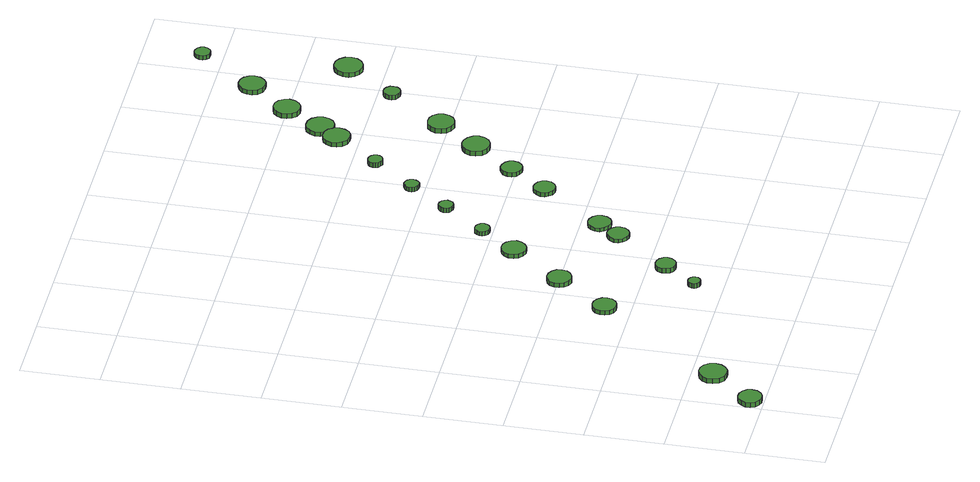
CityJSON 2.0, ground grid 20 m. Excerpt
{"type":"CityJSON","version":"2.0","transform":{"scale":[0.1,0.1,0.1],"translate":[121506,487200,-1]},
"CityObjects":{
"tree1":{"type":"SolitaryVegetationObject","attributes":{"function":"something"},"geometry":[{"type":"MultiSurface","lod":"1","boundaries":[[[0,1,2,3,4,5,6,7,8,9,10,11,12,13,14]],[[15,16,17,18,19,20,21,22,23,24,25,26,27,28,29]],[[0,29,28,1]],[[1,28,27,2]],[[2,27,26,3]],[[3,26,25,4]],[[4,25,24,5]],[[5,24,23,6]],[[6,23,22,7]],[[7,22,21,8]],[[8,21,20,9]],[[9,20,19,10]],[[10,19,18,11]],[[11,18,17,12]],[[12,17,16,13]],[[13,16,15,14]],[[14,15,29,0]]]}]},
"tree2":{"type":"SolitaryVegetationObject","attributes":{"function":"something"},"geometry":[{"type":"MultiSurface","lod":"1","boundaries":[[[30,31,32,33,34,35,36,37,38,39,40,41,42,43,44]],[[45,46,47,48,49,50,51,52,53,54,55,56,57,58,59]],[[30,59,58,31]],[[31,58,57,32]],[[32,57,56,33]],[[33,56,55,34]],[[34,55,54,35]],[[35,54,53,36]],[[36,53,52,37]],[[37,52,51,38]],[[38,51,50,39]],[[39,50,49,40]],[[40,49,48,41]],[[41,48,47,42]],[[42,47,46,43]],[[43,46,45,44]],[[44,45,59,30]]]}]},
"tree3":{"type":"SolitaryVegetationObject","attributes":{"function":"something"},"geometry":[{"type":"MultiSurface","lod":"1","boundaries":[[[60,61,62,63,64,65,66,67,68,69,70,71,72,73,74]],[[75,76,77,78,79,80,81,82,83,84,85,86,87,88,89]],[[60,89,88,61]],[[61,88,87,62]],[[62,87,86,63]],[[63,86,85,64]],[[64,85,84,65]],[[65,84,83,66]],[[66,83,82,67]],[[67,82,81,68]],[[68,81,80,69]],[[69,80,79,70]],[[70,79,78,71]],[[71,78,77,72]],[[72,77,76,73]],[[73,76,75,74]],[[74,75,89,60]]]}]},
"tree4":{"type":"SolitaryVegetationObject","attributes":{"function":"something"},"geometry":[{"type":"MultiSurface","lod":"1","boundaries":[[[90,91,92,93,94,95,96,97,98,99,100,101,102,103,104]],[[105,106,107,108,109,110,111,112,113,114,115,116,117,118,119]],[[90,119,118,91]],[[91,118,117,92]],[[92,117,116,93]],[[93,116,115,94]],[[94,115,114,95]],[[95,114,113,96]],[[96,113,112,97]],[[97,112,111,98]],[[98,111,110,99]],[[99,110,109,100]],[[100,109,108,101]],[[101,108,107,102]],[[102,107,106,103]],[[103,106,105,104]],[[104,105,119,90]]]}]},
"tree5":{"type":"SolitaryVegetationObject","attributes":{"function":"something"},"geometry":[{"type":"MultiSurface","lod":"1","boundaries":[[[120,121,122,123,124,125,126,127,128,129,130,131,132,133,134]],[[135,136,137,138,139,140,141,142,143,144,145,146,147,148,149]],[[120,149,148,121]],[[121,148,147,122]],[[122,147,146,123]],[[123,146,145,124]],[[124,145,144,125]],[[125,144,143,126]],[[126,143,142,127]],[[127,142,141,128]],[[128,141,140,129]],[[129,140,139,130]],[[130,139,138,131]],[[131,138,137,132]],[[132,137,136,133]],[[133,136,135,134]],[[134,135,149,120]]]}]},
"tree6":{"type":"SolitaryVegetationObject","attributes":{"function":"something"},"geometry":[{"type":"MultiSurface","lod":"1","boundaries":[[[150,151,152,153,154,155,156,157,158,159,160,161,162,163,164]],[[165,166,167,168,169,170,171,172,173,174,175,176,177,178,179]],[[150,179,178,151]],[[151,178,177,152]],[[152,177,176,153]],[[153,176,175,154]],[[154,175,174,155]],[[155,174,173,156]],[[156,173,172,157]],[[157,172,171,158]],[[158,171,170,159]],[[159,170,169,160]],[[160,169,168,161]],[[161,168,167,162]],[[162,167,166,163]],[[163,166,165,164]],[[164,165,179,150]]]}]},
"tree7":{"type":"SolitaryVegetationObject","attributes":{"function":"something"},"geometry":[{"type":"MultiSurface","lod":"1","boundaries":[[[180,181,182,183,184,185,186,187,188,189,190,191,192,193,194]],[[195,196,197,198,199,200,201,202,203,204,205,206,207,208,209]],[[180,209,208,181]],[[181,208,207,182]],[[182,207,206,183]],[[183,206,205,184]],[[184,205,204,185]],[[185,204,203,186]],[[186,203,202,187]],[[187,202,201,188]],[[188,201,200,189]],[[189,200,199,190]],[[190,199,198,191]],[[191,198,197,192]],[[192,197,196,193]],[[193,196,195,194]],[[194,195,209,180]]]}]},
"tree8":{"type":"SolitaryVegetationObject","attributes":{"function":"something"},"geometry":[{"type":"MultiSurface","lod":"1","boundaries":[[[210,211,212,213,214,215,216,217,218,219,220,221,222,223,224]],[[225,226,227,228,229,230,231,232,233,234,235,236,237,238,239]],[[210,239,238,211]],[[211,238,237,212]],[[212,237,236,213]],[[213,236,235,214]],[[214,235,234,215]],[[215,234,233,216]],[[216,233,232,217]],[[217,232,231,218]],[[218,231,230,219]],[[219,230,229,220]],[[220,229,228,221]],[[221,228,227,222]],[[222,227,226,223]],[[223,226,225,224]],[[224,225,239,210]]]}]},
"tree9":{"type":"SolitaryVegetationObject","attributes":{"function":"something"},"geometry":[{"type":"MultiSurface","lod":"1","boundaries":[[[240,241,242,243,244,245,246,247,248,249,250,251,252,253,254]],[[255,256,257,258,259,260,261,262,263,264,265,266,267,268,269]],[[240,269,268,241]],[[241,268,267,242]],[[242,267,266,243]],[[243,266,265,244]],[[244,265,264,245]],[[245,264,263,246]],[[246,263,262,247]],[[247,262,261,248]],[[248,261,260,249]],[[249,260,259,250]],[[250,259,258,251]],[[251,258,257,252]],[[252,257,256,253]],[[253,256,255,254]],[[254,255,269,240]]]}]},
"tree10":{"type":"SolitaryVegetationObject","attributes":{"function":"something"},"geometry":[{"type":"MultiSurface","lod":"1","boundaries":[[[270,271,272,273,274,275,276,277,278,279,280,281,282,283,284]],[[285,286,287,288,289,290,291,292,293,294,295,296,297,298,299]],[[270,299,298,271]],[[271,298,297,272]],[[272,297,296,273]],[[273,296,295,274]],[[274,295,294,275]],[[275,294,293,276]],[[276,293,292,277]],[[277,292,291,278]],[[278,291,290,279]],[[279,290,289,280]],[[280,289,288,281]],[[281,288,287,282]],[[282,287,286,283]],[[283,286,285,284]],[[284,285,299,270]]]}]},
"tree11":{"type":"SolitaryVegetationObject","attributes":{"function":"something"},"geometry":[{"type":"MultiSurface","lod":"1","boundaries":[[[300,301,302,303,304,305,306,307,308,309,310,311,312,313,314]],[[315,316,317,318,319,320,321,322,323,324,325,326,327,328,329]],[[300,329,328,301]],[[301,328,327,302]],[[302,327,326,303]],[[303,326,325,304]],[[304,325,324,305]],[[305,324,323,306]],[[306,323,322,307]],[[307,322,321,308]],[[308,321,320,309]],[[309,320,319,310]],[[310,319,318,311]],[[311,318,317,312]],[[312,317,316,313]],[[313,316,315,314]],[[314,315,329,300]]]}]},
"tree12":{"type":"SolitaryVegetationObject","attributes":{"function":"something"},"geometry":[{"type":"MultiSurface","lod":"1","boundaries":[[[330,331,332,333,334,335,336,337,338,339,340,341,342,343,344]],[[345,346,347,348,349,350,351,352,353,354,355,356,357,358,359]],[[330,359,358,331]],[[331,358,357,332]],[[332,357,356,333]],[[333,356,355,334]],[[334,355,354,335]],[[335,354,353,336]],[[336,353,352,337]],[[337,352,351,338]],[[338,351,350,339]],[[339,350,349,340]],[[340,349,348,341]],[[341,348,347,342]],[[342,347,346,343]],[[343,346,345,344]],[[344,345,359,330]]]}]},
"tree13":{"type":"SolitaryVegetationObject","attributes":{"function":"something"},"geometry":[{"type":"MultiSurface","lod":"1","boundaries":[[[360,361,362,363,364,365,366,367,368,369,370,371,372,373,374]],[[375,376,377,378,379,380,381,382,383,384,385,386,387,388,389]],[[360,389,388,361]],[[361,388,387,362]],[[362,387,386,363]],[[363,386,385,364]],[[364,385,384,365]],[[365,384,383,366]],[[366,383,382,367]],[[367,382,381,368]],[[368,381,380,369]],[[369,380,379,370]],[[370,379,378,371]],[[371,378,377,372]],[[372,377,376,373]],[[373,376,375,374]],[[374,375,389,360]]]}]},
"tree14":{"type":"SolitaryVegetationObject","attributes":{"function":"something"},"geometry":[{"type":"MultiSurface","lod":"1","boundaries":[[[390,391,392,393,394,395,396,397,398,399,400,401,402,403,404]],[[405,406,407,408,409,410,411,412,413,414,415,416,417,418,419]],[[390,419,418,391]],[[391,418,417,392]],[[392,417,416,393]],[[393,416,415,394]],[[394,415,414,395]],[[395,414,413,396]],[[396,413,412,397]],[[397,412,411,398]],[[398,411,410,399]],[[399,410,409,400]],[[400,409,408,401]],[[401,408,407,402]],[[402,407,406,403]],[[403,406,405,404]],[[404,405,419,390]]]}]},
"tree15":{"type":"SolitaryVegetationObject","attributes":{"function":"something"},"geometry":[{"type":"MultiSurface","lod":"1","boundaries":[[[420,421,422,423,424,425,426,427,428,429,430,431,432,433,434]],[[435,436,437,438,439,440,441,442,443,444,445,446,447,448,449]],[[420,449,448,421]],[[421,448,447,422]],[[422,447,446,423]],[[423,446,445,424]],[[424,445,444,425]],[[425,444,443,426]],[[426,443,442,427]],[[427,442,441,428]],[[428,441,440,429]],[[429,440,439,430]],[[430,439,438,431]],[[431,438,437,432]],[[432,437,436,433]],[[433,436,435,434]],[[434,435,449,420]]]}]},
"tree16":{"type":"SolitaryVegetationObject","attributes":{"function":"something"},"geometry":[{"type":"MultiSurface","lod":"1","boundaries":[[[450,451,452,453,454,455,456,457,458,459,460,461,462,463,464]],[[465,466,467,468,469,470,471,472,473,474,475,476,477,478,479]],[[450,479,478,451]],[[451,478,477,452]],[[452,477,476,453]],[[453,476,475,454]],[[454,475,474,455]],[[455,474,473,456]],[[456,473,472,457]],[[457,472,471,458]],[[458,471,470,459]],[[459,470,469,460]],[[460,469,468,461]],[[461,468,467,462]],[[462,467,466,463]],[[463,466,465,464]],[[464,465,479,450]]]}]},
"tree17":{"type":"SolitaryVegetationObject","attributes":{"function":"something"},"geometry":[{"type":"MultiSurface","lod":"1","boundaries":[[[480,481,482,483,484,485,486,487,488,489,490,491,492,493,494]],[[495,496,497,498,499,500,501,502,503,504,505,506,507,508,509]],[[480,509,508,481]],[[481,508,507,482]],[[482,507,506,483]],[[483,506,505,484]],[[484,505,504,485]],[[485,504,503,486]],[[486,503,502,487]],[[487,502,501,488]],[[488,501,500,489]],[[489,500,499,490]],[[490,499,498,491]],[[491,498,497,492]],[[492,497,496,493]],[[493,496,495,494]],[[494,495,509,480]]]}]},
"tree18":{"type":"SolitaryVegetationObject","attributes":{"function":"something"},"geometry":[{"type":"MultiSurface","lod":"1","boundaries":[[[510,511,512,513,514,515,516,517,518,519,520,521,522,523,524]],[[525,526,527,528,529,530,531,532,533,534,535,536,537,538,539]],[[510,539,538,511]],[[511,538,537,512]],[[512,537,536,513]],[[513,536,535,514]],[[514,535,534,515]],[[515,534,533,516]],[[516,533,532,517]],[[517,532,531,518]],[[518,531,530,519]],[[519,530,529,520]],[[520,529,528,521]],[[521,528,527,522]],[[522,527,526,523]],[[523,526,525,524]],[[524,525,539,510]]]}]},
"tree19":{"type":"SolitaryVegetationObject","attributes":{"function":"something"},"geometry":[{"type":"MultiSurface","lod":"1","boundaries":[[[540,541,542,543,544,545,546,547,548,549,550,551,552,553,554]],[[555,556,557,558,559,560,561,562,563,564,565,566,567,568,569]],[[540,569,568,541]],[[541,568,567,542]],[[542,567,566,543]],[[543,566,565,544]],[[544,565,564,545]],[[545,564,563,546]],[[546,563,562,547]],[[547,562,561,548]],[[548,561,560,549]],[[549,560,559,550]],[[550,559,558,551]],[[551,558,557,552]],[[552,557,556,553]],[[553,556,555,554]],[[554,555,569,540]]]}]},
"tree20":{"type":"SolitaryVegetationObject","attributes":{"function":"something"},"geometry":[{"type":"MultiSurface","lod":"1","boundaries":[[[570,571,572,573,574,575,576,577,578,579,580,581,582,583,584]],[[585,586,587,588,589,590,591,592,593,594,595,596,597,598,599]],[[570,599,598,571]],[[571,598,597,572]],[[572,597,596,573]],[[573,596,595,574]],[[574,595,594,575]],[[575,594,593,576]],[[576,593,592,577]],[[577,592,591,578]],[[578,591,590,579]],[[579,590,589,580]],[[580,589,588,581]],[[581,588,587,582]],[[582,587,586,583]],[[583,586,585,584]],[[584,585,599,570]]]}]},
"tree21":{"type":"SolitaryVegetationObject","attributes":{"function":"something"},"geometry":[{"type":"MultiSurface","lod":"1","boundaries":[[[600,601,602,603,604,605,606,607,608,609,610,611,612,613,614]],[[615,616,617,618,619,620,621,622,623,624,625,626,627,628,629]],[[600,629,628,601]],[[601,628,627,602]],[[602,627,626,603]],[[603,626,625,604]],[[604,625,624,605]],[[605,624,623,606]],[[606,623,622,607]],[[607,622,621,608]],[[608,621,620,609]],[[609,620,619,610]],[[610,619,618,611]],[[611,618,617,612]],[[612,617,616,613]],[[613,616,615,614]],[[614,615,629,600]]]}]},
"tree22":{"type":"SolitaryVegetationObject","attributes":{"function":"something"},"geometry":[{"type":"MultiSurface","lod":"1","boundaries":[[[630,631,632,633,634,635,636,637,638,639,640,641,642,643,644]],[[645,646,647,648,649,650,651,652,653,654,655,656,657,658,659]],[[630,659,658,631]],[[631,658,657,632]],[[632,657,656,633]],[[633,656,655,634]],[[634,655,654,635]],[[635,654,653,636]],[[636,653,652,637]],[[637,652,651,638]],[[638,651,650,639]],[[639,650,649,640]],[[640,649,648,641]],[[641,648,647,642]],[[642,647,646,643]],[[643,646,645,644]],[[644,645,659,630]]]}]},
"tree23":{"type":"SolitaryVegetationObject","attributes":{"function":"something"},"geometry":[{"type":"MultiSurface","lod":"1","boundaries":[[[660,661,662,663,664,665,666,667,668,669,670,671,672,673,674]],[[675,676,677,678,679,680,681,682,683,684,685,686,687,688,689]],[[660,689,688,661]],[[661,688,687,662]],[[662,687,686,663]],[[663,686,685,664]],[[664,685,684,665]],[[665,684,683,666]],[[666,683,682,667]],[[667,682,681,668]],[[668,681,680,669]],[[669,680,679,670]],[[670,679,678,671]],[[671,678,677,672]],[[672,677,676,673]],[[673,676,675,674]],[[674,675,689,660]]]}]},
"tree24":{"type":"SolitaryVegetationObject","attributes":{"function":"something"},"geometry":[{"type":"MultiSurface","lod":"1","boundaries":[[[690,691,692,693,694,695,696,697,698,699,700,701,702,703,704]],[[705,706,707,708,709,710,711,712,713,714,715,716,717,718,719]],[[690,719,718,691]],[[691,718,717,692]],[[692,717,716,693]],[[693,716,715,694]],[[694,715,714,695]],[[695,714,713,696]],[[696,713,712,697]],[[697,712,711,698]],[[698,711,710,699]],[[699,710,709,700]],[[700,709,708,701]],[[701,708,707,702]],[[702,707,706,703]],[[703,706,705,704]],[[704,705,719,690]]]}]}
},
"vertices":[
[62,36,20],[60,48,20],[52,58,20],[42,64,20],[29,65,20],[17,62,20],[8,53,20],[3,42,20],[3,29,20],[8,18,20],[17,10,20],[29,6,20],[42,7,20],[52,13,20],[60,23,20],[60,23,7],[52,13,7],[42,7,7],[29,6,7],[17,10,7],[8,18,7],[3,29,7],[3,42,7],[8,53,7],[17,62,7],[29,65,7],[42,64,7],[52,58,7],[60,48,7],[62,36,7],
[151,145,25],[148,160,25],[139,172,25],[126,179,25],[112,180,25],[98,176,25],[87,166,25],[81,153,25],[81,138,25],[87,124,25],[98,114,25],[112,110,25],[126,111,25],[139,119,25],[148,131,25],[148,131,12],[139,119,12],[126,111,12],[112,110,12],[98,114,12],[87,124,12],[81,138,12],[81,153,12],[87,166,12],[98,176,12],[112,180,12],[126,179,12],[139,172,12],[148,160,12],[151,145,12],
[389,465,21],[387,477,21],[379,487,21],[369,494,21],[356,495,21],[344,491,21],[335,483,21],[330,471,21],[330,459,21],[335,447,21],[344,439,21],[356,435,21],[369,437,21],[379,443,21],[387,453,21],[387,453,9],[379,443,9],[369,437,9],[356,435,9],[344,439,9],[335,447,9],[330,459,9],[330,471,9],[335,483,9],[344,491,9],[356,495,9],[369,494,9],[379,487,9],[387,477,9],[389,465,9],
[518,273,25],[517,279,25],[513,284,25],[507,287,25],[501,288,25],[495,286,25],[490,282,25],[487,276,25],[487,269,25],[490,264,25],[495,259,25],[501,257,25],[507,258,25],[513,261,25],[517,266,25],[517,266,12],[513,261,12],[507,258,12],[501,257,12],[495,259,12],[490,264,12],[487,269,12],[487,276,12],[490,282,12],[495,286,12],[501,288,12],[507,287,12],[513,284,12],[517,279,12],[518,273,12],
[493,599,18],[491,612,18],[483,622,18],[472,628,18],[459,630,18],[447,626,18],[437,617,18],[432,605,18],[432,593,18],[437,581,18],[447,572,18],[459,568,18],[472,570,18],[483,576,18],[491,586,18],[491,586,6],[483,576,6],[472,570,6],[459,568,6],[447,572,6],[437,581,6],[432,593,6],[432,605,6],[437,617,6],[447,626,6],[459,630,6],[472,628,6],[483,622,6],[491,612,6],[493,599,6],
[598,358,19],[596,368,19],[589,377,19],[580,382,19],[570,383,19],[560,380,19],[552,373,19],[548,363,19],[548,353,19],[552,343,19],[560,336,19],[570,333,19],[580,334,19],[589,339,19],[596,348,19],[596,348,6],[589,339,6],[580,334,6],[570,333,6],[560,336,6],[552,343,6],[548,353,6],[548,363,6],[552,373,6],[560,380,6],[570,383,6],[580,382,6],[589,377,6],[596,368,6],[598,358,6],
[599,734,17],[596,747,17],[588,757,17],[577,764,17],[564,765,17],[552,761,17],[542,752,17],[537,741,17],[537,728,17],[542,716,17],[552,707,17],[564,703,17],[577,704,17],[588,711,17],[596,721,17],[596,721,6],[588,711,6],[577,704,6],[564,703,6],[552,707,6],[542,716,6],[537,728,6],[537,741,6],[542,752,6],[552,761,6],[564,765,6],[577,764,6],[588,757,6],[596,747,6],[599,734,6],
[712,500,16],[710,511,16],[703,520,16],[693,526,16],[682,527,16],[671,523,16],[662,516,16],[657,505,16],[657,494,16],[662,483,16],[671,476,16],[682,472,16],[693,473,16],[703,479,16],[710,488,16],[710,488,6],[703,479,6],[693,473,6],[682,472,6],[671,476,6],[662,483,6],[657,494,6],[657,505,6],[662,516,6],[671,523,6],[682,527,6],[693,526,6],[703,520,6],[710,511,6],[712,500,6],
[658,827,17],[656,835,17],[651,841,17],[644,845,17],[636,846,17],[629,844,17],[623,838,17],[619,831,17],[619,823,17],[623,816,17],[629,810,17],[636,808,17],[644,809,17],[651,813,17],[656,819,17],[656,819,6],[651,813,6],[644,809,6],[636,808,6],[629,810,6],[623,816,6],[619,823,6],[619,831,6],[623,838,6],[629,844,6],[636,846,6],[644,845,6],[651,841,6],[656,835,6],[658,827,6],
[753,554,16],[751,566,16],[744,575,16],[733,581,16],[721,583,16],[710,579,16],[701,571,16],[696,560,16],[696,548,16],[701,537,16],[710,529,16],[721,525,16],[733,526,16],[744,532,16],[751,542,16],[751,542,6],[744,532,6],[733,526,6],[721,525,6],[710,529,6],[701,537,6],[696,548,6],[696,560,6],[701,571,6],[710,579,6],[721,583,6],[733,581,6],[744,575,6],[751,566,6],[753,554,6],
[740,934,18],[738,942,18],[734,948,18],[727,952,18],[719,953,18],[712,951,18],[706,945,18],[703,938,18],[703,930,18],[706,923,18],[712,918,18],[719,916,18],[727,917,18],[734,921,18],[738,927,18],[738,927,6],[734,921,6],[727,917,6],[719,916,6],[712,918,6],[706,923,6],[703,930,6],[703,938,6],[706,945,6],[712,951,6],[719,953,6],[727,952,6],[734,948,6],[738,942,6],[740,934,6],
[875,717,17],[873,728,17],[866,737,17],[856,742,17],[845,744,17],[834,740,17],[826,733,17],[821,722,17],[821,711,17],[826,701,17],[834,693,17],[845,689,17],[856,691,17],[866,696,17],[873,705,17],[873,705,6],[866,696,6],[856,691,6],[845,689,6],[834,693,6],[826,701,6],[821,711,6],[821,722,6],[826,733,6],[834,740,6],[845,744,6],[856,742,6],[866,737,6],[873,728,6],[875,717,6],
[814,1035,18],[812,1043,18],[807,1049,18],[801,1053,18],[793,1054,18],[786,1051,18],[780,1046,18],[777,1039,18],[777,1031,18],[780,1024,18],[786,1019,18],[793,1017,18],[801,1017,18],[807,1021,18],[812,1028,18],[812,1028,6],[807,1021,6],[801,1017,6],[793,1017,6],[786,1019,6],[780,1024,6],[777,1031,6],[777,1039,6],[780,1046,6],[786,1051,6],[793,1054,6],[801,1053,6],[807,1049,6],[812,1043,6],[814,1035,6],
[945,813,17],[943,824,17],[936,833,17],[926,838,17],[915,840,17],[905,836,17],[896,829,17],[892,818,17],[892,807,17],[896,797,17],[905,790,17],[915,786,17],[926,787,17],[936,793,17],[943,802,17],[943,802,6],[936,793,6],[926,787,6],[915,786,6],[905,790,6],[896,797,6],[892,807,6],[892,818,6],[896,829,6],[905,836,6],[915,840,6],[926,838,6],[936,833,6],[943,824,6],[945,813,6],
[892,1141,25],[890,1149,25],[886,1155,25],[879,1159,25],[871,1160,25],[864,1157,25],[858,1152,25],[855,1145,25],[855,1138,25],[858,1131,25],[864,1126,25],[871,1123,25],[879,1124,25],[886,1128,25],[890,1134,25],[890,1134,12],[886,1128,12],[879,1124,12],[871,1123,12],[864,1126,12],[858,1131,12],[855,1138,12],[855,1145,12],[858,1152,12],[864,1157,12],[871,1160,12],[879,1159,12],[886,1155,12],[890,1149,12],[892,1141,12],
[1034,918,19],[1031,932,19],[1022,944,19],[1009,951,19],[995,953,19],[981,948,19],[970,939,19],[964,925,19],[964,911,19],[970,897,19],[981,888,19],[995,883,19],[1009,885,19],[1022,892,19],[1031,904,19],[1031,904,6],[1022,892,6],[1009,885,6],[995,883,6],[981,888,6],[970,897,6],[964,911,6],[964,925,6],[970,939,6],[981,948,6],[995,953,6],[1009,951,6],[1022,944,6],[1031,932,6],[1034,918,6],
[991,1255,25],[988,1269,25],[980,1281,25],[968,1288,25],[954,1289,25],[940,1285,25],[930,1275,25],[924,1262,25],[924,1248,25],[930,1236,25],[940,1226,25],[954,1222,25],[968,1223,25],[980,1230,25],[988,1242,25],[988,1242,13],[980,1230,13],[968,1223,13],[954,1222,13],[940,1226,13],[930,1236,13],[924,1248,13],[924,1262,13],[930,1275,13],[940,1285,13],[954,1289,13],[968,1288,13],[980,1281,13],[988,1269,13],[991,1255,13],
[1105,1020,24],[1102,1034,24],[1094,1045,24],[1082,1052,24],[1068,1053,24],[1054,1049,24],[1044,1040,24],[1038,1027,24],[1038,1013,24],[1044,1000,24],[1054,991,24],[1068,986,24],[1082,988,24],[1094,995,24],[1102,1006,24],[1102,1006,11],[1094,995,11],[1082,988,11],[1068,986,11],[1054,991,11],[1044,1000,11],[1038,1013,11],[1038,1027,11],[1044,1040,11],[1054,1049,11],[1068,1053,11],[1082,1052,11],[1094,1045,11],[1102,1034,11],[1105,1020,11],
[1032,1304,24],[1029,1318,24],[1021,1330,24],[1008,1338,24],[993,1339,24],[979,1335,24],[969,1325,24],[963,1311,24],[963,1297,24],[969,1283,24],[979,1274,24],[993,1269,24],[1008,1271,24],[1021,1278,24],[1029,1290,24],[1029,1290,12],[1021,1278,12],[1008,1271,12],[993,1269,12],[979,1274,12],[969,1283,12],[963,1297,12],[963,1311,12],[969,1325,12],[979,1335,12],[993,1339,12],[1008,1338,12],[1021,1330,12],[1029,1318,12],[1032,1304,12],
[1099,1402,20],[1096,1415,20],[1088,1427,20],[1076,1434,20],[1062,1435,20],[1048,1431,20],[1038,1421,20],[1032,1409,20],[1032,1395,20],[1038,1382,20],[1048,1372,20],[1062,1368,20],[1076,1369,20],[1088,1377,20],[1096,1388,20],[1096,1388,7],[1088,1377,7],[1076,1369,7],[1062,1368,7],[1048,1372,7],[1038,1382,7],[1032,1395,7],[1032,1409,7],[1038,1421,7],[1048,1431,7],[1062,1435,7],[1076,1434,7],[1088,1427,7],[1096,1415,7],[1099,1402,7],
[1202,1165,23],[1201,1174,23],[1195,1181,23],[1188,1185,23],[1179,1186,23],[1171,1183,23],[1164,1177,23],[1161,1169,23],[1161,1161,23],[1164,1152,23],[1171,1147,23],[1179,1144,23],[1188,1145,23],[1195,1149,23],[1201,1156,23],[1201,1156,11],[1195,1149,11],[1188,1145,11],[1179,1144,11],[1171,1147,11],[1164,1152,11],[1161,1161,11],[1161,1169,11],[1164,1177,11],[1171,1183,11],[1179,1186,11],[1188,1185,11],[1195,1181,11],[1201,1174,11],[1202,1165,11],
[1185,1506,19],[1182,1519,19],[1174,1531,19],[1162,1538,19],[1148,1539,19],[1135,1535,19],[1124,1525,19],[1119,1513,19],[1119,1499,19],[1124,1486,19],[1135,1476,19],[1148,1472,19],[1162,1473,19],[1174,1481,19],[1182,1492,19],[1182,1492,7],[1174,1481,7],[1162,1473,7],[1148,1472,7],[1135,1476,7],[1124,1486,7],[1119,1499,7],[1119,1513,7],[1124,1525,7],[1135,1535,7],[1148,1539,7],[1162,1538,7],[1174,1531,7],[1182,1519,7],[1185,1506,7],
[1316,1293,18],[1313,1308,18],[1304,1320,18],[1291,1328,18],[1276,1329,18],[1262,1324,18],[1251,1314,18],[1245,1301,18],[1245,1286,18],[1251,1272,18],[1262,1262,18],[1276,1258,18],[1291,1259,18],[1304,1267,18],[1313,1279,18],[1313,1279,6],[1304,1267,6],[1291,1259,6],[1276,1258,6],[1262,1262,6],[1251,1272,6],[1245,1286,6],[1245,1301,6],[1251,1314,6],[1262,1324,6],[1276,1329,6],[1291,1328,6],[1304,1320,6],[1313,1308,6],[1316,1293,6],
[1287,1653,18],[1285,1661,18],[1280,1668,18],[1273,1672,18],[1265,1673,18],[1257,1670,18],[1251,1665,18],[1247,1657,18],[1247,1649,18],[1251,1641,18],[1257,1635,18],[1265,1633,18],[1273,1634,18],[1280,1638,18],[1285,1645,18],[1285,1645,7],[1280,1638,7],[1273,1634,7],[1265,1633,7],[1257,1635,7],[1251,1641,7],[1247,1649,7],[1247,1657,7],[1251,1665,7],[1257,1670,7],[1265,1673,7],[1273,1672,7],[1280,1668,7],[1285,1661,7],[1287,1653,7]
]}
